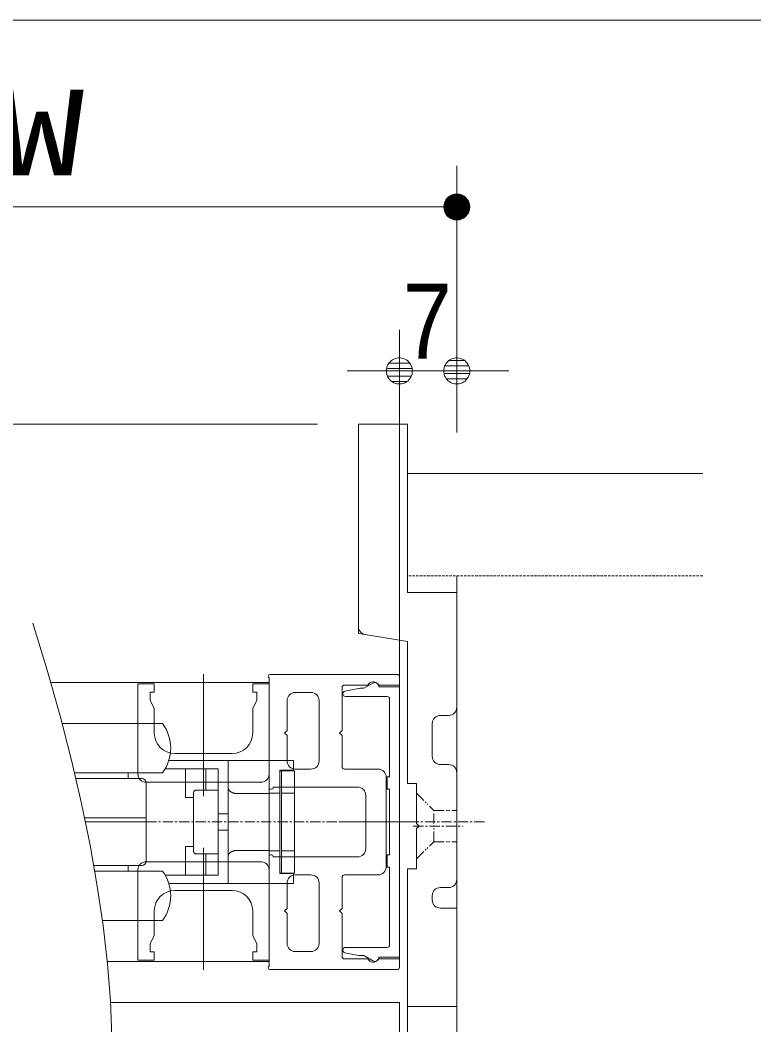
# Model space of a CAD drawing. Units: millimetres, scale not verified. Extents: x -6062 to 6062, y -3045 to 3045.
# Drawn here: x -4131.6 to -3773.5, y 2279.9 to 2770 of the extents above; entities that cross this region are included whole.
import ezdxf
from ezdxf.enums import TextEntityAlignment as Align

# ---------------------------------------------------------------- set-up
doc = ezdxf.new("R2010")
doc.units = ezdxf.units.MM
doc.header["$LTSCALE"] = 20
for name, pattern in [('CHAIN1', [8, 5, -1, 1, -1]), ('DASHED1', [1.8, 1.2, -0.6]), ('DOUBLE_CHAIN1', [8.8, 5, -1, 0.6, -0.6, 0.6, -1])]:
    doc.linetypes.add(name, pattern=pattern)
for name, color, linetype, lineweight in [('0-0_1図面枠', 7, 'Continuous', 9), ('0-1_3一般', 7, 'Continuous', 9), ('0-2_2寸法-3', 7, 'Continuous', 9), ('0-3_2寸法-1', 7, 'Continuous', 9), ('0-4_0', 7, 'Continuous', 9)]:
    doc.layers.add(name, color=color, linetype=linetype, lineweight=lineweight)
doc.styles.add('ＭＳ ゴシック', font='')
doc.styles.add('ＭＳ Ｐゴシック', font='')
doc.styles.get('ＭＳ ゴシック').set_extended_font_data('MS Gothic')
doc.styles.get('ＭＳ Ｐゴシック').set_extended_font_data('MS PGothic')

# ---------------------------------------------------------------- blocks, each defined once
blk = doc.blocks.new('グループ-2')
at = {"layer": '0-0_1図面枠'}
blk.add_lwpolyline([(-80000, 55400), (80000, 55400), (80000, -55400), (-80000, -55400)], close=True, dxfattribs=at)
blk = doc.blocks.new('図面枠')
at = {"layer": '0-0_1図面枠'}
blk.add_blockref('グループ-2', (0, 0), dxfattribs=at)
blk = doc.blocks.new('グループ-7')
at = {"layer": '0-2_2寸法-3'}
for p, q in [((-42620, 52376.9), (-42620, 53976.9)), ((-42502.2, 53623.8), (-42737.8, 53623.8)), ((-42503.9, 53627.8), (-42736.1, 53627.8)), ((-42505.6, 53631.8), (-42734.4, 53631.8)), ((-42507.4, 53635.8), (-42732.6, 53635.8)), ((-42509.9, 53639.8), (-42730.1, 53639.8)), ((-42512.3, 53643.8), (-42727.7, 53643.8)), ((-42514.8, 53647.8), (-42725.2, 53647.8)), ((-42517.3, 53651.8), (-42722.7, 53651.8)), ((-42520.7, 53655.8), (-42719.3, 53655.8)), ((-42524.1, 53659.8), (-42715.9, 53659.8)), ((-42527.5, 53663.8), (-42712.5, 53663.8)), ((-42531.3, 53667.8), (-42708.7, 53667.8)), ((-42535.9, 53671.8), (-42704.1, 53671.8)), ((-42540.6, 53675.8), (-42699.4, 53675.8)), ((-42545.3, 53679.8), (-42694.7, 53679.8)), ((-42551.9, 53683.8), (-42688.1, 53683.8)), ((-42558.4, 53687.8), (-42681.6, 53687.8)), ((-42566.2, 53691.8), (-42673.8, 53691.8)), ((-42575.8, 53695.8), (-42664.2, 53695.8)), ((-42588.9, 53699.8), (-42651.1, 53699.8)), ((-42616.8, 53703.8), (-42623.2, 53703.8)), ((-50620, 53576.9), (-42620, 53576.9)), ((-42493, 53575.8), (-42747, 53575.8)), ((-42493.1, 53579.8), (-42746.9, 53579.8)), ((-42493.3, 53571.8), (-42746.7, 53571.8)), ((-42493.4, 53583.8), (-42746.6, 53583.8)), ((-42493.6, 53567.8), (-42746.4, 53567.8)), ((-42493.7, 53587.8), (-42746.3, 53587.8)), ((-42493.9, 53563.8), (-42746.1, 53563.8)), ((-42494, 53591.8), (-42746, 53591.8)), ((-42494.2, 53559.8), (-42745.8, 53559.8)), ((-42494.4, 53595.8), (-42745.6, 53595.8)), ((-42494.7, 53555.8), (-42745.3, 53555.8)), ((-42495.2, 53599.8), (-42744.8, 53599.8)), ((-42495.7, 53551.8), (-42744.3, 53551.8)), ((-42496.1, 53603.8), (-42743.9, 53603.8)), ((-42496.7, 53547.8), (-42743.3, 53547.8)), ((-42497.1, 53607.8), (-42742.9, 53607.8)), ((-42497.6, 53543.8), (-42742.4, 53543.8)), ((-42498, 53611.8), (-42742, 53611.8)), ((-42498.6, 53539.8), (-42741.4, 53539.8)), ((-42499, 53615.8), (-42741, 53615.8)), ((-42499.9, 53535.8), (-42740.1, 53535.8)), ((-42500.6, 53619.8), (-42739.4, 53619.8)), ((-42501.5, 53531.8), (-42738.5, 53531.8)), ((-42503.2, 53527.8), (-42736.8, 53527.8)), ((-42504.8, 53523.8), (-42735.2, 53523.8)), ((-42506.5, 53519.8), (-42733.5, 53519.8)), ((-42508.8, 53515.8), (-42731.2, 53515.8)), ((-42511.3, 53511.8), (-42728.7, 53511.8)), ((-42513.7, 53507.8), (-42726.3, 53507.8)), ((-42516.2, 53503.8), (-42723.8, 53503.8)), ((-42519.2, 53499.8), (-42720.8, 53499.8)), ((-42522.6, 53495.8), (-42717.4, 53495.8)), ((-42526, 53491.8), (-42714, 53491.8)), ((-42529.5, 53487.8), (-42710.5, 53487.8)), ((-42533.9, 53483.8), (-42706.1, 53483.8)), ((-42538.6, 53479.8), (-42701.4, 53479.8)), ((-42543.3, 53475.8), (-42696.7, 53475.8)), ((-42549, 53471.8), (-42691, 53471.8)), ((-42555.5, 53467.8), (-42684.5, 53467.8)), ((-42562.1, 53463.8), (-42677.9, 53463.8)), ((-42571.6, 53459.8), (-42668.4, 53459.8)), ((-42581.6, 53455.8), (-42658.4, 53455.8)), ((-42598.3, 53451.8), (-42641.7, 53451.8))]:
    blk.add_line(p, q, dxfattribs=at)
blk.add_circle((-42620, 53576.9), 127.1, dxfattribs=at)
blk.add_circle((-42620, 53576.9), 127.1, dxfattribs=at)
at = {"layer": '0-2_2寸法-3', "style": 'ＭＳ ゴシック', "width": 1.5}
blk.add_text('W', height=836.9, dxfattribs=at).set_placement((-47100.9, 53633.7), align=Align.BOTTOM_LEFT)
blk = doc.blocks.new('_Dot')
at = {"layer": '0-4_0'}
for p, q in [((-10, 0), (-20, 0)), ((9.78, 2), (-9.78, 2)), ((7.99, 6), (-7.99, 6)), ((9.16, -3.98), (-9.16, -3.98)), ((6, -7.98), (-6, -7.98))]:
    blk.add_line(p, q, dxfattribs=at)
for points in [[(10, 0), (9.92, 1.25), (9.69, 2.49), (9.3, 3.68), (8.76, 4.82), (8.09, 5.88), (7.29, 6.85), (6.37, 7.71), (5.36, 8.44), (4.26, 9.05), (3.09, 9.51), (1.87, 9.82), (0.63, 9.98), (-0.63, 9.98), (-1.87, 9.82), (-3.09, 9.51), (-4.26, 9.05), (-5.36, 8.44), (-6.37, 7.71), (-7.29, 6.85), (-8.09, 5.88), (-8.76, 4.82), (-9.3, 3.68), (-9.69, 2.49), (-9.92, 1.25), (-10, 0), (0, 0)], [(-10, 0), (-9.92, -1.25), (-9.69, -2.49), (-9.3, -3.68), (-8.76, -4.82), (-8.09, -5.88), (-7.29, -6.85), (-6.37, -7.71), (-5.36, -8.44), (-4.26, -9.05), (-3.09, -9.51), (-1.87, -9.82), (-0.63, -9.98), (0.63, -9.98), (1.87, -9.82), (3.09, -9.51), (4.26, -9.05), (5.36, -8.44), (6.37, -7.71), (7.29, -6.85), (8.09, -5.88), (8.76, -4.82), (9.3, -3.68), (9.69, -2.49), (9.92, -1.25), (10, 0), (0, 0)]]:
    blk.add_lwpolyline(points, close=True, dxfattribs=at)
blk = doc.blocks.new('グループ-19')
at = {"layer": '0-1_3一般'}
for p, q in [((-43580, 49484.7), (-43580, 51456.9)), ((-40220, 50976.9), (-43100, 50976.9)), ((-42620, 49976.9), (-42620, 41576.9)), ((-42620, 49816.9), (-43100, 49816.9)), ((-42620, 48696.9), (-42620, 49816.9)), ((-43513.2, 49405.7), (-43100, 49336.9)), ((-43100, 47952.9), (-43100, 49336.9)), ((-42860, 48216.9), (-42860, 48536.9)), ((-42780, 48616.9), (-42700, 48616.9)), ((-42700, 48136.9), (-42780, 48136.9)), ((-42620, 47016.9), (-42620, 48056.9)), ((-43100, 47952.9), (-43012, 47952.9)), ((-43012, 47952.9), (-43012, 47560.9)), ((-42988, 47536.9), (-43012, 47560.9)), ((-42988, 47536.9), (-43012, 47512.9)), ((-43012, 47512.9), (-43012, 47120.9)), ((-43100, 45776.9), (-43100, 47120.9)), ((-43012, 47120.9), (-43100, 47120.9)), ((-42780, 46936.9), (-42700, 46936.9)), ((-42860, 46816.9), (-42860, 46856.9)), ((-42620, 46736.9), (-42780, 46736.9)), ((-42620, 45776.9), (-42620, 46736.9)), ((-42620, 45776.9), (-43100, 45776.9)), ((-42620, 44816.9), (-42620, 45776.9))]:
    blk.add_line(p, q, dxfattribs=at)
at = {"layer": '0-1_3一般', "linetype": 'DASHED1'}
blk.add_line((-40220, 49976.9), (-43100, 49976.9), dxfattribs=at)
at = {"layer": '0-1_3一般', "linetype": 'DOUBLE_CHAIN1'}
for p, q in [((-43580, 49484.7), (-43580, 49416.9)), ((-43513.2, 49405.7), (-43580, 49416.9)), ((-43012, 47856.9), (-42844, 47688.9)), ((-42844, 47384.9), (-42844, 47688.9)), ((-42844, 47688.9), (-42620, 47688.9)), ((-43012, 47216.9), (-42844, 47384.9)), ((-42844, 47384.9), (-42620, 47384.9))]:
    blk.add_line(p, q, dxfattribs=at)
at = {"layer": '0-1_3一般', "linetype": 'CHAIN1'}
blk.add_line((-43045.7, 47536.9), (-42557.7, 47536.9), dxfattribs=at)
at = {"layer": '0-1_3一般'}
for points in [[(-43100, 49816.9), (-43100, 51456.9), (-43580, 51456.9)], [(-43100, 44432.9), (-43100, 45776.9), (-42620, 45776.9)]]:
    blk.add_lwpolyline(points, dxfattribs=at)
for centre, start, end in [((-43500, 49484.7), 180, 220.26884), ((-43500, 49484.7), 220.26884, 260.53768), ((-42700, 48696.9), 270, 315), ((-42700, 48696.9), 315, 0), ((-42780, 48536.9), 135, 180), ((-42780, 48536.9), 90, 135), ((-42780, 48216.9), 180, 225), ((-42780, 48216.9), 225, 270), ((-42700, 48056.9), 45, 90), ((-42700, 48056.9), 0, 45), ((-42700, 47016.9), 270, 315), ((-42700, 47016.9), 315, 0), ((-42780, 46856.9), 135, 180), ((-42780, 46856.9), 90, 135), ((-42780, 46816.9), 180, 225), ((-42780, 46816.9), 225, 270)]:
    blk.add_arc(centre, 80, start, end, dxfattribs=at)
blk = doc.blocks.new('グループ-20')
at = {"layer": '0-1_3一般'}
for p, q in [((-45092, 47827.6), (-45092, 49019.6)), ((-44444, 49016.9), (-43204, 49016.9)), ((-44452, 48936.9), (-46582.3, 48936.9)), ((-45732, 48044.9), (-45732, 48924.9)), ((-45732, 48924.9), (-45572, 48924.9)), ((-45572, 48844.9), (-45572, 48924.9)), ((-44612, 48924.9), (-44452, 48924.9)), ((-44612, 48844.9), (-44612, 48924.9)), ((-44460, 48998.7), (-44460, 49000.9)), ((-44452, 47912.9), (-44452, 48984.9)), ((-44452, 48936.9), (-44452, 46216.9)), ((-44452, 48924.9), (-44452, 48044.9)), ((-43180, 48912.9), (-43180, 48992.9)), ((-45612, 48844.9), (-45572, 48844.9)), ((-45612, 48764.9), (-45612, 48844.9)), ((-44572, 48844.9), (-44612, 48844.9)), ((-44572, 48764.9), (-44572, 48844.9)), ((-44044, 48840.9), (-44196, 48840.9)), ((-43740, 48888.9), (-43740, 48468.9)), ((-43732, 48829.2), (-43732, 48824.9)), ((-43716, 48912.9), (-43486.6, 48912.9)), ((-43579.8, 48879.3), (-43712.7, 48852.7)), ((-43376.1, 48912.9), (-43180, 48912.9)), ((-45572, 48684.9), (-45612, 48764.9)), ((-44612, 48684.9), (-44572, 48764.9)), ((-44276, 48760.9), (-44276, 48468.9)), ((-43964, 48760.9), (-43964, 48172.9)), ((-43708, 48800.9), (-43300, 48800.9)), ((-43276, 48776.9), (-43276, 48016.9)), ((-45572, 48444.9), (-45572, 48684.9)), ((-44612, 48444.9), (-44612, 48684.9)), ((-45492, 48536.9), (-46472.3, 48536.9)), ((-44276, 48468.9), (-44300, 48444.9)), ((-44300, 48444.9), (-44276, 48420.9)), ((-43740, 48468.9), (-43764, 48444.9)), ((-43764, 48444.9), (-43740, 48420.9)), ((-44276, 48420.9), (-44276, 48172.9)), ((-43740, 48420.9), (-43740, 48116.9)), ((-44812, 48244.9), (-45372, 48244.9)), ((-44852, 48176.9), (-45430.4, 48176.9)), ((-44452, 48176.9), (-44772, 48176.9)), ((-44452, 48176.9), (-44452, 47856.9)), ((-44452, 48176.9), (-44212, 48176.9)), ((-44212, 48176.9), (-44212, 48080.9)), ((-45492, 48056.9), (-46351.4, 48056.9)), ((-45828, 48000.9), (-45828, 48056.9)), ((-45465.6, 48096.9), (-45268, 48096.9)), ((-45268, 47816.9), (-45268, 48096.9)), ((-45268, 48096.9), (-45068, 48096.9)), ((-45068, 48096.9), (-44948, 48096.9)), ((-45068, 47888.9), (-45068, 48096.9)), ((-44948, 47888.9), (-44948, 48096.9)), ((-44348, 48080.9), (-44212, 48080.9)), ((-44348, 47856.9), (-44348, 48080.9)), ((-44332, 48076.9), (-44348, 48076.9)), ((-44332, 48076.9), (-44204, 48076.9)), ((-44332, 48036.9), (-44332, 48076.9)), ((-44332, 48036.9), (-44332, 47896.9)), ((-44204, 48076.9), (-44204, 48036.9)), ((-44204, 48036.9), (-44204, 47896.9)), ((-44044, 48092.9), (-44196, 48092.9)), ((-43388, 48092.9), (-43716, 48092.9)), ((-46338.3, 48000.9), (-45692, 48000.9)), ((-44532, 47964.9), (-45652, 47964.9)), ((-43308, 47140.9), (-43308, 48012.9)), ((-45188, 47288.9), (-45188, 47864.9)), ((-45136.8, 47888.9), (-45164, 47888.9)), ((-44948, 47878.2), (-44948, 47868.3)), ((-44851.9, 47913.5), (-44852, 47916.3)), ((-44452, 47854), (-44772, 47854)), ((-44348, 47856.9), (-44452, 47856.9)), ((-44452, 47856.9), (-44452, 47854)), ((-44428, 47896.9), (-44436, 47896.9)), ((-44412, 47916.9), (-44412, 47912.9)), ((-43588, 47916.9), (-44412, 47916.9)), ((-44348, 47296.9), (-44348, 47856.9)), ((-44332, 47296.9), (-44332, 47856.9)), ((-44204, 47896.9), (-44204, 47856.9)), ((-44204, 47296.9), (-44204, 47856.9)), ((-43276, 47896.9), (-43276, 47256.9)), ((-45268, 47816.9), (-45188, 47816.9)), ((-43508, 47316.9), (-43508, 47836.9)), ((-44852, 47656.9), (-44948, 47656.9)), ((-45692, 47616.9), (-46252.6, 47616.9)), ((-45692, 47576.9), (-46244.4, 47576.9)), ((-45692, 47576.9), (-45652, 47576.9)), ((-45652, 47616.9), (-45652, 47576.9)), ((-45652, 47576.9), (-45652, 47192.9)), ((-43764, 47576.9), (-43142.1, 47576.9)), ((-43498.6, 47576.9), (-43018.6, 47576.9)), ((-44852, 47496.9), (-44948, 47496.9)), ((-45188, 47336.9), (-45268, 47336.9)), ((-45268, 47056.9), (-45268, 47336.9)), ((-45164, 47264.9), (-45136.8, 47264.9)), ((-44948, 47264.9), (-45136.8, 47264.9)), ((-45092, 46134.1), (-45092, 47326.1)), ((-45068, 47056.9), (-45068, 47264.9)), ((-44948, 47275.5), (-44948, 47264.9)), ((-44772, 47299.8), (-44452, 47299.8)), ((-44452, 47299.8), (-44452, 47296.9)), ((-44428, 47256.9), (-44436, 47256.9)), ((-44332, 47296.9), (-44204, 47296.9)), ((-44332, 47256.9), (-44332, 47296.9)), ((-44332, 47256.9), (-44332, 47116.9)), ((-44204, 47296.9), (-44204, 47256.9)), ((-44204, 47256.9), (-44204, 47116.9)), ((-45692, 47152.9), (-46163.1, 47152.9)), ((-45828, 47096.9), (-45828, 47152.9)), ((-45652, 47188.9), (-44532, 47188.9)), ((-44851.9, 47240.2), (-44852, 47237.5)), ((-44852, 46976.9), (-44852, 47237.5)), ((-44452, 47240.9), (-44452, 46168.9)), ((-46152.9, 47096.9), (-45492, 47096.9)), ((-45732, 46228.9), (-45732, 47108.9)), ((-45465.6, 47056.9), (-45268, 47056.9)), ((-45268, 47056.9), (-45068, 47056.9)), ((-44452, 47108.9), (-44452, 46228.9)), ((-44332, 47076.9), (-44348, 47076.9)), ((-44332, 47076.9), (-44332, 47116.9)), ((-44204, 47076.9), (-44332, 47076.9)), ((-44212, 47072.9), (-44212, 46976.9)), ((-44204, 47116.9), (-44204, 47076.9)), ((-44044, 47060.9), (-44196, 47060.9)), ((-43388, 47060.9), (-43716, 47060.9)), ((-43276, 47136.9), (-43276, 46376.9)), ((-44852, 46976.9), (-45430.4, 46976.9)), ((-44772, 46976.9), (-44852, 46976.9)), ((-44452, 46976.9), (-44772, 46976.9)), ((-44276, 46732.9), (-44276, 46980.9)), ((-43964, 46392.9), (-43964, 46980.9)), ((-43740, 46732.9), (-43740, 47036.9)), ((-45372, 46908.9), (-44812, 46908.9)), ((-45572, 46468.9), (-45572, 46708.9)), ((-44612, 46468.9), (-44612, 46708.9)), ((-44276, 46732.9), (-44300, 46708.9)), ((-44300, 46708.9), (-44276, 46684.9)), ((-44276, 46392.9), (-44276, 46684.9)), ((-43740, 46732.9), (-43764, 46708.9)), ((-43764, 46708.9), (-43740, 46684.9)), ((-43740, 46264.9), (-43740, 46684.9)), ((-46078.9, 46616.9), (-45492, 46616.9)), ((-45612, 46388.9), (-45572, 46468.9)), ((-44572, 46388.9), (-44612, 46468.9)), ((-45612, 46308.9), (-45612, 46388.9)), ((-44572, 46308.9), (-44572, 46388.9)), ((-45572, 46308.9), (-45612, 46308.9)), ((-45572, 46228.9), (-45572, 46308.9)), ((-44612, 46308.9), (-44572, 46308.9)), ((-44612, 46228.9), (-44612, 46308.9)), ((-44044, 46312.9), (-44196, 46312.9)), ((-43732, 46328.9), (-43732, 46324.6)), ((-43712.7, 46301), (-43579.8, 46274.4)), ((-43300, 46352.9), (-43708, 46352.9)), ((-44452, 46216.9), (-46032.4, 46216.9)), ((-45572, 46228.9), (-45732, 46228.9)), ((-44452, 46228.9), (-44612, 46228.9)), ((-43716, 46240.9), (-43486.6, 46240.9)), ((-43376.1, 46240.9), (-43180, 46240.9)), ((-43180, 46240.9), (-43180, 46160.9)), ((-44460, 46155), (-44460, 46152.9)), ((-44444, 46136.9), (-43204, 46136.9))]:
    blk.add_line(p, q, dxfattribs=at)
at = {"layer": '0-1_3一般', "linetype": 'CHAIN1'}
blk.add_line((-42350.1, 47576.9), (-46244.4, 47576.9), dxfattribs=at)
at = {"layer": '0-1_3一般'}
for points in [[(-43440, 48931.5), (-43527.7, 48880.9), (-43564.1, 48880.9)], [(-43380, 46256.9), (-43180, 46256.9), (-43180, 48896.9), (-43380, 48896.9)], [(-44852, 47237.5), (-44852, 47916.3), (-44852, 48176.9), (-44772, 48176.9)], [(-45652, 47960.9), (-45652, 47616.9), (-45692, 47616.9)], [(-43276, 48016.9), (-43300, 48016.9), (-43300, 47896.9), (-43276, 47896.9)], [(-45136.8, 47888.9), (-44948, 47888.9), (-44948, 47878.2)], [(-44948, 47868.3), (-44948, 47285.4), (-44948, 47275.5)], [(-44772, 47854), (-44774.8, 47854.2), (-44777.5, 47854.6), (-44780.3, 47854.9), (-44783, 47855.4), (-44785.8, 47855.9), (-44788.5, 47856.5), (-44791.2, 47857.2), (-44793.9, 47857.9), (-44796.6, 47858.7), (-44799.3, 47859.6), (-44802, 47860.5), (-44804.7, 47861.5), (-44807.4, 47862.6), (-44810, 47863.8), (-44812.7, 47865), (-44815.3, 47866.3), (-44818, 47867.7), (-44820.6, 47869.1), (-44823.2, 47870.7), (-44825.8, 47872.3), (-44828.4, 47873.9), (-44830.8, 47875.6), (-44833.1, 47877.4), (-44835.2, 47879.2), (-44837.3, 47881.1), (-44839.2, 47883), (-44840.9, 47885), (-44842.5, 47887.1), (-44844.1, 47889.2), (-44845.4, 47891.4), (-44846.7, 47893.6), (-44847.8, 47895.9), (-44848.8, 47898.2), (-44849.6, 47900.6), (-44850.3, 47903.1), (-44850.9, 47905.6), (-44851.4, 47908.2), (-44851.7, 47910.8), (-44851.9, 47913.5)], [(-44204, 47856.9), (-44332, 47856.9), (-44332, 47896.9)], [(-45068, 47056.9), (-44948, 47056.9), (-44948, 47264.9)], [(-44772, 47299.8), (-44774.8, 47299.5), (-44777.5, 47299.2), (-44780.3, 47298.8), (-44783, 47298.4), (-44785.8, 47297.9), (-44788.5, 47297.3), (-44791.2, 47296.6), (-44793.9, 47295.9), (-44796.6, 47295.1), (-44799.3, 47294.2), (-44802, 47293.2), (-44804.7, 47292.2), (-44807.4, 47291.1), (-44810, 47290), (-44812.7, 47288.7), (-44815.3, 47287.4), (-44818, 47286.1), (-44820.6, 47284.6), (-44823.2, 47283.1), (-44825.8, 47281.5), (-44828.4, 47279.9), (-44830.8, 47278.2), (-44833.1, 47276.4), (-44835.2, 47274.6), (-44837.3, 47272.7), (-44839.2, 47270.7), (-44840.9, 47268.7), (-44842.5, 47266.7), (-44844.1, 47264.6), (-44845.4, 47262.4), (-44846.7, 47260.2), (-44847.8, 47257.9), (-44848.8, 47255.5), (-44849.6, 47253.1), (-44850.3, 47250.7), (-44850.9, 47248.1), (-44851.4, 47245.6), (-44851.7, 47242.9), (-44851.9, 47240.2)], [(-44212, 47072.9), (-44348, 47072.9), (-44348, 47296.9), (-44452, 47296.9), (-44452, 46976.9), (-44212, 46976.9)], [(-43276, 47256.9), (-43300, 47256.9), (-43300, 47136.9), (-43276, 47136.9)], [(-43588, 47236.9), (-44412, 47236.9), (-44412, 47240.9)], [(-43564.1, 46272.9), (-43527.7, 46272.9), (-43440, 46222.2)]]:
    blk.add_lwpolyline(points, dxfattribs=at)
for centre, radius, start, end in [((-44444, 49000.9), 16, 90, 180), ((-43204, 48992.9), 24, 0, 90), ((-44444, 48998.7), 16, 180, 240), ((-43436, 48888.9), 56, 33.74899, 154.62307), ((-43420, 48896.9), 40, 0, 120), ((-43376.1, 48928.9), 16, 213.74899, 270), ((-44196, 48760.9), 80, 90, 180), ((-44044, 48760.9), 80, 0, 90), ((-43716, 48888.9), 24, 90, 180), ((-43708, 48829.2), 24, 101.30993, 180), ((-43708, 48824.9), 24, 180, 270), ((-43564.1, 48800.9), 80, 90, 101.30993), ((-43300, 48776.9), 24, 0, 90), ((-45812, 48296.9), 400, 323.1301, 36.8699), ((-45372, 48444.9), 200, 180, 270), ((-44812, 48444.9), 200, 270, 0), ((-44196, 48172.9), 80, 180, 270), ((-44044, 48172.9), 80, 270, 0), ((-45652, 48044.9), 80, 180, 270), ((-44532, 48044.9), 80, 270, 0), ((-43716, 48116.9), 24, 180, 270), ((-43388, 48012.9), 80, 0, 90), ((-45692, 47960.9), 40, 0, 90), ((-45164, 47864.9), 24, 90, 180), ((-44436, 47912.9), 16, 180, 270), ((-44428, 47912.9), 16, 270, 0), ((-43588, 47836.9), 80, 0, 90), ((-45164, 47288.9), 24, 180, 270), ((-44436, 47240.9), 16, 90, 180), ((-44428, 47240.9), 16, 0, 90), ((-43588, 47316.9), 80, 270, 0), ((-45652, 47108.9), 80, 90, 180), ((-45692, 47192.9), 40, 270, 0), ((-44532, 47108.9), 80, 0, 90), ((-45812, 46856.9), 400, 323.1301, 36.8699), ((-44196, 46980.9), 80, 90, 180), ((-44044, 46980.9), 80, 0, 90), ((-43716, 47036.9), 24, 90, 180), ((-43388, 47140.9), 80, 270, 0), ((-45372, 46708.9), 200, 90, 180), ((-44812, 46708.9), 200, 0, 90), ((-44196, 46392.9), 80, 180, 270), ((-44044, 46392.9), 80, 270, 0), ((-43300, 46376.9), 24, 270, 0), ((-43708, 46328.9), 24, 90, 180), ((-43708, 46324.6), 24, 180, 258.69007), ((-43564.1, 46352.9), 80, 258.69007, 270), ((-43716, 46264.9), 24, 180, 270), ((-43436, 46264.9), 56, 205.37693, 326.25101), ((-43420, 46256.9), 40, 240, 0), ((-43376.1, 46224.9), 16, 90, 146.25101), ((-44444, 46155), 16, 120, 180), ((-44444, 46152.9), 16, 180, 270), ((-43204, 46160.9), 24, 270, 0)]:
    blk.add_arc(centre, radius, start, end, dxfattribs=at)
blk = doc.blocks.new('グループ-21')
at = {"layer": '0-1_3一般'}
blk.add_lwpolyline([(-46000.3, 45816.9), (-43180, 45816.9), (-43180, 42296.9), (-46766.7, 42296.9)], dxfattribs=at)
for name in ['グループ-19', 'グループ-20']:
    blk.add_blockref(name, (0, 0), dxfattribs=at)

msp = doc.modelspace()

# ---------------------------------------------------------------- linework, layer by layer
at = {"layer": '0-1_3一般'}
msp.add_lwpolyline([(-4125.35, 2475.84), (-4118.39, 2452.97), (-4112.12, 2430.69), (-4106.54, 2409.01), (-4101.65, 2387.94), (-4097.44, 2367.47), (-4093.93, 2347.59), (-4091.11, 2328.32), (-4088.97, 2309.65), (-4087.53, 2291.57), (-4086.77, 2274.1)], dxfattribs=at)
at = {"layer": '0-3_2寸法-1'}
for p, q in [((-3946.5, 2310.84), (-3946.5, 2618.84)), ((-3918.5, 2568.84), (-3918.5, 2618.84)), ((-3959.21, 2598.84), (-3971.92, 2598.84)), ((-3946.5, 2598.84), (-3918.5, 2598.84)), ((-3905.79, 2598.84), (-3893.08, 2598.84)), ((-3986.5, 2572.84), (-4286.5, 2572.84))]:
    msp.add_line(p, q, dxfattribs=at)

# ---------------------------------------------------------------- block references
at = {"layer": '0-0_1図面枠', "xscale": 0.05, "yscale": 0.05}
msp.add_blockref('図面枠', (-1787.5, 0), dxfattribs=at)
at = {"layer": '0-1_3一般', "xscale": 0.05, "yscale": 0.05}
msp.add_blockref('グループ-21', (-1787.5, 0), dxfattribs=at)
at = {"layer": '0-2_2寸法-3', "xscale": 0.05, "yscale": 0.05}
msp.add_blockref('グループ-7', (-1787.5, 0), dxfattribs=at)
at = {"layer": '0-3_2寸法-1', "xscale": 0.6356201, "yscale": 0.6356201}
msp.add_blockref('_Dot', (-3946.5, 2598.84), dxfattribs=at)
at = {"layer": '0-3_2寸法-1', "xscale": 0.6356201, "yscale": 0.6356201, "rotation": 180}
msp.add_blockref('_Dot', (-3918.5, 2598.84), dxfattribs=at)

# ---------------------------------------------------------------- texts
at = {"layer": '0-3_2寸法-1', "style": 'ＭＳ Ｐゴシック', "width": 0.9}
msp.add_text('7', height=36.66, dxfattribs=at).set_placement((-3944.9, 2593.79), align=Align.BOTTOM_LEFT)

doc.saveas('drawing.dxf')
